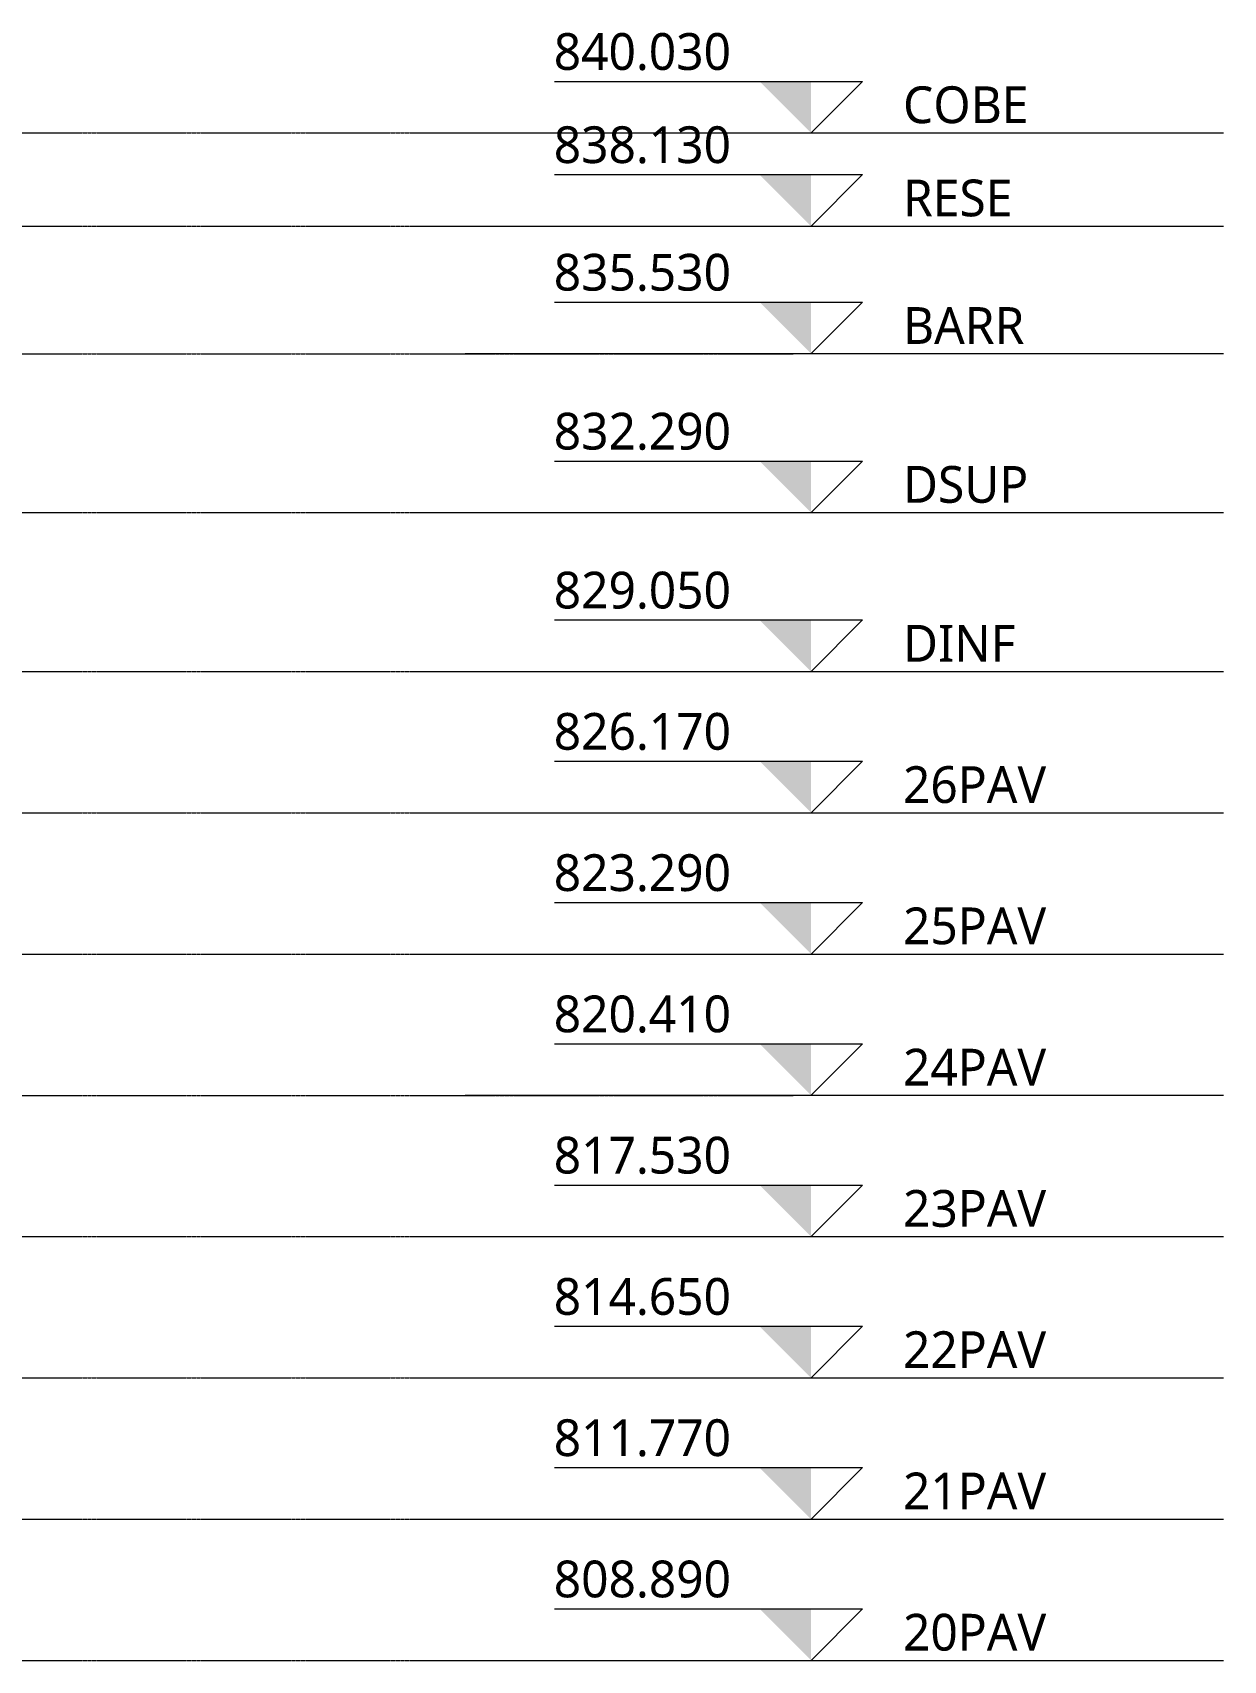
# Model space of a CAD drawing. Header units: centimetres. Extents: x -1139 to 26418, y -889 to 84390.
# Drawn here: x 13617 to 16045, y 80889 to 84208 of the extents above; entities that cross this region are included whole.
import ezdxf

# ---------------------------------------------------------------- set-up
doc = ezdxf.new("R2010")
doc.units = ezdxf.units.CM
doc.linetypes.add('Centro', pattern=[3.175, 0.635, -0.47625, 1.5875, -0.47625])
doc.layers.add('A-FLOR-LEVL', color=7, linetype='Continuous', lineweight=9)
doc.styles.add('Gadugi_6', font='gadugi.ttf', dxfattribs={"height": 75})

# ---------------------------------------------------------------- blocks, each defined once
blk = doc.blocks.new('Nível - NÍVEL - CORTE ESQUEMÁTICO-903305-CT401 - CORTE ESQ_ BARR')
at = {"layer": 'A-FLOR-LEVL'}
blk.add_hatch(color=256, dxfattribs=at).paths.add_polyline_path([(2311.4, 76962.2), (2311.4, 76857.1), (2206.3, 76962.2)], flags=0)
for p, q in [((1788.5, 76962.2), (2416.4, 76962.2)), ((2311.4, 76857.1), (2416.4, 76962.2)), ((1605.9, 76857.1), (3152.1, 76857.1))]:
    blk.add_line(p, q, dxfattribs=at)

msp = doc.modelspace()

# ---------------------------------------------------------------- linework, layer by layer
at = {"layer": 'A-FLOR-LEVL', "linetype": 'Centro'}
for p, q in [((11368.8, 84003), (15167.39, 84003)), ((11368.8, 83813), (15167.39, 83813)), ((11368.8, 83553), (15167.39, 83553)), ((11368.8, 83229), (15167.39, 83229)), ((11368.8, 82905), (15167.39, 82905)), ((11368.8, 82617), (15167.39, 82617)), ((11368.8, 82329), (15167.39, 82329)), ((11368.8, 82041), (15167.39, 82041)), ((11368.8, 81753), (15167.39, 81753)), ((11368.8, 81465), (15167.39, 81465)), ((11368.8, 81177), (15167.39, 81177)), ((11368.8, 80889), (15167.39, 80889))]:
    msp.add_line(p, q, dxfattribs=at)

# ---------------------------------------------------------------- block references
at = {"layer": 'A-FLOR-LEVL'}
for p in [(12892.8, 7146), (12892.8, 6956), (12892.8, 6696), (12892.8, 6372), (12892.8, 6048), (12892.8, 5760), (12892.8, 5472), (12892.8, 5184), (12892.8, 4896), (12892.8, 4608), (12892.8, 4320), (12892.8, 4032)]:
    msp.add_blockref('Nível - NÍVEL - CORTE ESQUEMÁTICO-903305-CT401 - CORTE ESQ_ BARR', p, dxfattribs=at)

# ---------------------------------------------------------------- texts
at = {"layer": 'A-FLOR-LEVL', "char_height": 75, "attachment_point": 1, "style": 'Gadugi_6'}
for s, insert, width in [('840.030', (14679.43, 84206.57), 436.9197), ('COBE', (15391.55, 84098.05), 312.6581), ('838.130', (14679.43, 84016.57), 436.9197), ('RESE', (15391.55, 83908.05), 272.5737), ('835.530', (14679.43, 83756.57), 436.9197), ('BARR', (15391.55, 83648.05), 308.6497), ('832.290', (14679.43, 83432.57), 436.9197), ('DSUP', (15391.55, 83324.05), 316.6666), ('829.050', (14679.43, 83108.57), 436.9197), ('DINF', (15391.55, 83000.05), 284.5991), ('826.170', (14679.43, 82820.57), 436.9197), ('26PAV', (15391.55, 82712.05), 372.7847), ('823.290', (14679.43, 82532.57), 436.9197), ('25PAV', (15391.55, 82424.05), 372.7847), ('820.410', (14679.43, 82244.57), 436.9197), ('24PAV', (15391.55, 82136.05), 372.7847), ('817.530', (14679.43, 81956.57), 436.9197), ('23PAV', (15391.55, 81848.05), 372.7847), ('814.650', (14679.43, 81668.57), 436.9197), ('22PAV', (15391.55, 81560.05), 372.7847), ('811.770', (14679.43, 81380.57), 436.9197), ('21PAV', (15391.55, 81272.05), 372.7847), ('808.890', (14679.43, 81092.57), 436.9197), ('20PAV', (15391.55, 80984.05), 372.7847)]:
    msp.add_mtext(s, dxfattribs=dict(at, insert=insert, width=width))

doc.saveas('drawing.dxf')
